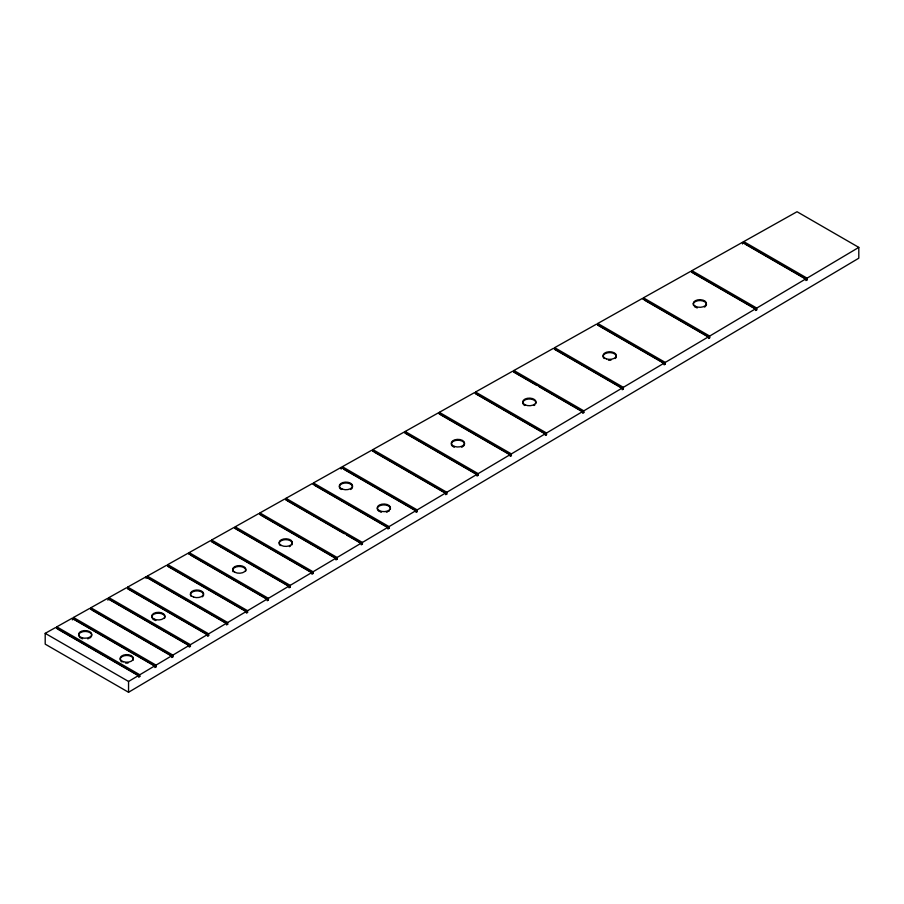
<?xml version="1.0" encoding="UTF-8"?>
<svg xmlns="http://www.w3.org/2000/svg" width="904" height="904" viewBox="0 0 904 904"><rect width="100%" height="100%" fill="white"/><g stroke="black" fill="none" stroke-linecap="round" stroke-linejoin="round"><path stroke-width="1.36" d="M128.549 692.272L128.549 681.458L138.651 675.457L55.607 627.512L45.2 633.342L45.2 644.145L128.549 692.272L858.8 258.194L858.8 247.391L797.034 211.728L743.732 241.605L743.732 243.334M138.651 675.457L138.651 677.186L139.792 676.497L139.792 674.768L154.878 665.807L72.32 618.133L56.782 626.845L56.782 628.574M156.03 666.858L156.03 665.129L171.737 655.784L89.677 608.403L73.495 617.477L73.495 619.206L156.03 666.858L154.878 667.536L154.878 665.807M171.737 655.784L171.737 657.513L172.879 656.835L172.879 655.106L189.264 645.366L107.712 598.29L90.852 607.748L90.852 609.477M190.405 646.416L190.405 644.688L207.524 634.518L126.515 587.747L108.887 597.623L108.887 599.352L190.405 646.416L189.264 647.094L189.264 645.366M208.666 635.568L208.666 633.84L226.554 623.206L146.109 576.752L127.69 587.08L127.69 588.809L208.666 635.568L207.524 636.246L207.524 634.518M227.695 624.257L227.695 622.528L246.442 611.386L166.573 565.282L147.284 576.097L147.284 577.825L227.695 624.257L226.554 624.935L226.554 623.206M247.583 612.437L247.583 610.708L267.245 599.013L187.998 553.271L167.76 564.616L167.76 566.345L247.583 612.437L246.442 613.115L246.442 611.386M267.245 599.013L267.245 600.742L268.386 600.064L268.386 598.335L289.043 586.063L210.44 540.682L189.173 552.604L189.173 554.333M290.184 587.103L290.184 585.374L311.914 572.469L233.989 527.473L211.615 540.016L211.615 541.745L290.184 587.103L289.043 587.792L289.043 586.063M313.055 573.509L313.055 571.78L335.96 558.163L258.747 513.585L235.164 526.817L235.164 528.546L313.055 573.509L311.914 574.198L311.914 572.469M335.96 558.163L335.96 559.892L337.113 559.214L337.113 557.486L361.272 543.123L284.805 498.974L259.923 512.93L259.923 514.658M361.272 543.123L361.272 544.852L362.414 544.174L362.414 542.445L387.906 527.292L312.219 483.606L285.98 498.319L285.98 500.048M387.906 527.292L387.906 529.021L389.048 528.343L389.048 526.614L416.009 510.59L341.158 467.379L313.406 482.939L313.406 484.668M416.009 510.59L416.009 512.319L417.162 511.641L417.162 509.912L445.672 492.962L371.702 450.248L342.345 466.713L342.345 468.441M445.672 492.962L445.672 494.691L446.813 494.013L446.813 492.284L477.029 474.317L403.975 432.146L372.877 449.593L372.877 451.322M478.171 475.368L478.171 473.639L510.229 454.588L438.157 412.981L405.161 431.49L405.161 433.219L478.171 475.368L477.029 476.046L477.029 474.317M511.37 455.639L511.37 453.91L545.383 433.694L474.351 392.686L439.333 412.326L439.333 414.055L511.37 455.639L510.229 456.317L510.229 454.588M546.524 434.745L546.524 433.016L582.673 411.523L512.749 371.148L475.527 392.02L475.527 393.748L546.524 434.745L545.383 435.423L545.383 433.694M582.673 411.523L582.673 413.252L583.814 412.574L583.814 410.845L622.223 388.019L553.463 348.322L513.924 370.493L513.924 372.222L536.818 385.443M623.364 389.07L623.364 387.341L664.124 363.114L596.572 324.107L554.638 347.667L554.638 349.396L623.364 389.07L622.223 389.748L622.223 388.019M664.124 363.114L664.124 364.843L665.265 364.154L597.781 325.203L597.781 323.474L642.269 298.489L708.533 336.751L708.533 338.48L709.674 337.802L709.674 336.073L755.586 308.772L690.735 271.324L643.433 297.823L643.467 299.574L643.467 297.845M756.738 309.812L756.738 308.083L805.916 278.839L742.568 242.272L691.899 270.658L691.899 272.387L756.738 309.812L755.586 310.501L755.586 308.772M805.916 278.839L805.916 280.568L807.057 279.89L807.057 278.161L858.8 247.391M665.265 364.154L665.265 362.425L708.533 336.751M72.32 619.861L73.495 619.206M107.712 600.019L108.887 599.352M743.732 241.605L807.057 278.161M744.952 244.035L807.057 279.89M691.899 270.658L756.738 308.083M643.433 297.823L709.674 336.073M644.676 300.275L709.674 337.802M597.781 323.474L665.265 362.425M554.638 347.667L623.364 387.341M513.924 370.493L583.814 410.845M539.236 386.833L583.814 412.574M475.527 392.02L546.524 433.016M439.333 412.326L511.37 453.91M405.161 431.49L478.171 473.639M372.877 449.593L446.813 492.284M374.087 452.023L446.813 494.013M342.345 466.713L417.162 509.912M343.543 469.142L417.162 511.641M313.406 482.939L389.048 526.614M314.626 485.38L389.048 528.343M285.98 498.319L362.414 542.445M287.189 500.748L344.221 533.665M346.639 535.066L362.414 544.174M259.923 512.93L337.113 557.486M261.132 515.359L337.113 559.214M235.164 526.817L313.055 571.78M211.615 540.016L290.184 585.374M189.173 552.604L268.386 598.335M190.394 555.033L268.386 600.064M167.76 564.616L247.583 610.708M147.284 576.097L227.695 622.528M127.69 587.08L208.666 633.84M108.887 597.623L190.405 644.688M90.852 607.748L172.879 655.106M92.05 610.166L172.879 656.835M73.495 617.477L156.03 665.129M56.782 626.845L139.792 674.768M58.003 629.286L139.792 676.497M45.2 633.342L128.549 681.458M742.568 242.272L742.568 244.001M341.158 467.379L341.158 469.108M146.109 576.752L146.109 578.481M451.311 444.033A6.622 3.819 0 0 1 459.853 440.384A6.622 3.819 0 0 1 463.436 446.158M462.611 446.745A6.622 3.819 0 0 1 461.605 447.22M454.249 447.22A6.622 3.819 0 0 1 453.254 446.745M452.429 446.158A6.622 3.819 0 0 1 451.435 444.779M233.153 571.746A6.622 3.819 0 0 1 238.611 566.48A6.622 3.819 0 0 1 245.752 571.034M190.891 596.143A6.622 3.819 0 0 1 197.648 590.877A6.622 3.819 0 0 1 202.507 596.809M151.838 617.76A6.622 3.819 0 0 1 158.98 613.206A6.622 3.819 0 0 1 164.449 618.472M155.804 620.539A6.622 3.819 0 0 1 154.652 620.189M153.657 619.715A6.622 3.819 0 0 1 152.832 619.127M78.671 635.975A6.622 3.819 0 0 1 85.869 631.467A6.622 3.819 0 0 1 91.259 636.755M90.637 637.41A6.622 3.819 0 0 1 89.812 637.987M88.795 638.45A6.622 3.819 0 0 1 87.654 638.8M82.592 638.778A6.622 3.819 0 0 1 81.45 638.416M80.456 637.941A6.622 3.819 0 0 1 79.642 637.354M120.288 660.033A6.622 3.819 0 0 1 126.775 655.456A6.622 3.819 0 0 1 133.261 660.033M128.063 663.027A6.622 3.819 0 0 1 125.486 663.027M122.096 661.988A6.622 3.819 0 0 1 120.661 660.745M534.874 404.913A6.622 3.819 0 0 1 534.049 405.489M524.693 405.489A6.622 3.819 0 0 1 523.868 404.913M523.258 404.257A6.622 3.819 0 0 1 528.716 398.992A6.622 3.819 0 0 1 535.857 403.534M377.759 510.15A6.622 3.819 0 0 1 383.217 504.895A6.622 3.819 0 0 1 390.358 509.438M389.375 510.816A6.622 3.819 0 0 1 388.55 511.393M387.545 511.867A6.622 3.819 0 0 1 386.403 512.218M381.341 512.218A6.622 3.819 0 0 1 380.188 511.867M379.194 511.393A6.622 3.819 0 0 1 378.369 510.816M339.316 486.793A6.622 3.819 0 0 1 346.582 482.996A6.622 3.819 0 0 1 352.424 487.538M352.051 488.25A6.622 3.819 0 0 1 350.616 489.493M341.26 489.493A6.622 3.819 0 0 1 339.452 487.538M280.229 545.575A6.622 3.819 0 0 1 285.088 539.654A6.622 3.819 0 0 1 291.845 544.92M290.41 546.152A6.622 3.819 0 0 1 289.416 546.626M616.178 357.17A6.622 3.819 0 0 1 615.183 358.549M610.968 360.176A6.622 3.819 0 0 1 608.392 360.176M604.177 358.549A6.622 3.819 0 0 1 607.759 352.763A6.622 3.819 0 0 1 616.302 356.425M693.368 305.111A6.622 3.819 0 0 1 700.51 300.557A6.622 3.819 0 0 1 705.967 305.823M705.357 306.479A6.622 3.819 0 0 1 704.532 307.066M697.323 307.891A6.622 3.819 0 0 1 696.182 307.541M695.176 307.066A6.622 3.819 0 0 1 694.351 306.479M454.622 446.486A6.622 3.819 0 0 0 464.543 443.175A6.622 3.819 0 0 0 454.622 439.864A6.622 3.819 0 0 0 454.622 446.486M234.904 572.288A6.622 3.819 0 0 0 245.752 570.164A6.622 3.819 0 0 0 237.13 565.802A6.622 3.819 0 0 0 234.904 572.288M193.693 597.126A6.622 3.819 0 0 0 203.615 593.815A6.622 3.819 0 0 0 193.693 590.515A6.622 3.819 0 0 0 193.693 597.126M153.974 619.014A6.622 3.819 0 0 0 164.822 616.89A6.622 3.819 0 0 0 156.2 612.528A6.622 3.819 0 0 0 153.974 619.014M81.812 637.693A6.622 3.819 0 0 0 91.79 634.427A6.622 3.819 0 0 0 81.902 631.071A6.622 3.819 0 0 0 81.812 637.693M695.492 306.366A6.622 3.819 0 0 0 706.352 304.241A6.622 3.819 0 0 0 697.73 299.879A6.622 3.819 0 0 0 695.492 306.366M606.369 358.865A6.622 3.819 0 0 0 616.302 355.554A6.622 3.819 0 0 0 606.369 352.255A6.622 3.819 0 0 0 606.369 358.865M525.009 404.8A6.622 3.819 0 0 0 535.857 402.675A6.622 3.819 0 0 0 527.247 398.314A6.622 3.819 0 0 0 525.009 404.8M379.51 510.703A6.622 3.819 0 0 0 390.358 508.579A6.622 3.819 0 0 0 381.748 504.206A6.622 3.819 0 0 0 379.51 510.703M342.627 489.233A6.622 3.819 0 0 0 352.56 485.934A6.622 3.819 0 0 0 342.627 482.623A6.622 3.819 0 0 0 342.627 489.233M281.37 545.462A6.622 3.819 0 0 0 292.229 543.338A6.622 3.819 0 0 0 283.607 538.976A6.622 3.819 0 0 0 281.37 545.462M123.464 661.728A6.622 3.819 0 0 0 133.396 658.417A6.622 3.819 0 0 0 123.464 655.106A6.622 3.819 0 0 0 123.464 661.728"/></g></svg>
